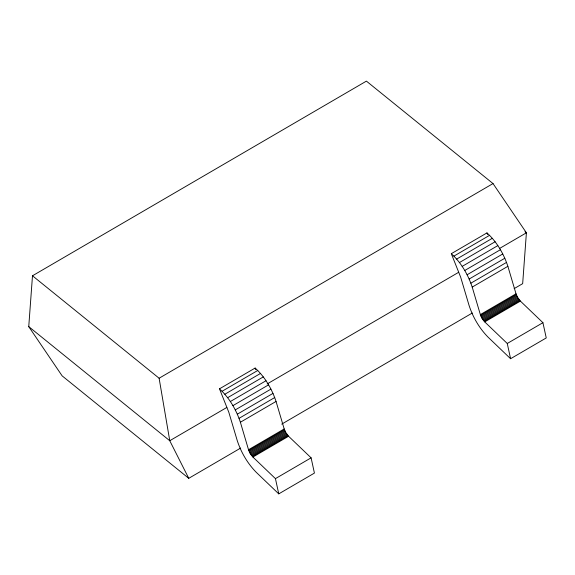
<?xml version="1.0" encoding="UTF-8"?>
<svg xmlns="http://www.w3.org/2000/svg" width="575" height="575" viewBox="0 0 575 575"><rect width="100%" height="100%" fill="white"/><g stroke="black" fill="none" stroke-linecap="round" stroke-linejoin="round"><path stroke-width="0.86" d="M240.659 448.062L188.758 478.321L62.136 375.87L28.75 326.636L32.488 275.784L366.404 81.125L493.019 183.569L526.405 232.803L522.668 283.662L514.143 288.628M32.488 275.784L159.11 378.228L493.019 183.569M219.478 388.837L255.142 368.043C264.982 376.97 271.874 388.916 276.05 401.451L284.194 428.95L285.739 432.457L288.578 436.26L311.104 457.837L314.424 473.088L278.76 493.875L256.234 472.298C247.537 463.443 241.09 452.396 237.252 440.608L228.828 412.289L219.478 388.837C229.317 397.763 236.21 409.709 240.386 422.244L248.529 449.736L250.075 453.244L252.914 457.053L275.439 478.63L278.76 493.875M451.303 253.69L486.967 232.897C496.807 241.823 503.7 253.769 507.876 266.304L516.019 293.803L517.565 297.311L520.404 301.113L542.929 322.69L546.25 337.942L510.586 358.728L488.06 337.151C479.363 328.296 472.916 317.249 469.078 305.462L460.654 277.143L451.303 253.69C461.143 262.617 468.036 274.562 472.212 287.098L480.355 314.59L481.9 318.097L484.739 321.907L507.258 343.483L510.586 358.728M222.115 391.252L257.78 370.458M453.934 256.105L489.605 235.312M224.854 394.234L260.518 373.441M456.679 259.088L492.344 238.294M227.621 397.699L263.285 376.912M459.447 262.552L495.111 241.759M230.331 401.544L265.995 380.758M462.156 266.397L497.821 245.611M226.816 407.459L169.754 440.723L28.75 326.636M267.138 383.956L458.642 272.313M499.661 248.4L526.405 232.803L525.011 231.675M232.904 405.655L268.568 384.869M464.729 270.509L500.394 249.722M235.261 409.91L270.926 389.117M467.087 274.764L502.751 253.97M237.338 414.173L273.003 393.386M469.157 279.026L504.828 258.24M239.063 418.327L274.728 397.533M470.882 283.18L506.553 262.387M240.386 422.244L276.05 401.451M472.212 287.098L507.876 266.304M281.721 424.12L472.305 313.016M248.529 449.736L284.194 428.95M480.355 314.59L516.019 293.803M248.81 450.563L284.474 429.777M480.635 315.416L516.3 294.63M249.162 451.44L284.833 430.646M480.988 316.293L516.652 295.5M249.593 452.345L285.257 431.552M481.412 317.199L517.083 296.405M250.075 453.244L285.739 432.457M481.9 318.097L517.565 297.311M250.607 454.135L286.271 433.342M482.432 318.988L518.097 298.195M251.167 454.976L286.832 434.183M482.993 319.829L518.657 299.036M251.749 455.759L287.414 434.966M483.575 320.613L519.239 299.819M252.339 456.457L288.003 435.663M484.164 321.31L519.829 300.517M252.914 457.053L288.578 436.26M484.739 321.907L520.404 301.113M275.439 478.63L311.104 457.837M507.258 343.483L542.929 322.69M188.758 478.321L169.754 440.723L159.11 378.228M486.967 232.897L487.607 234.521M255.142 368.043L255.782 369.668"/></g></svg>
